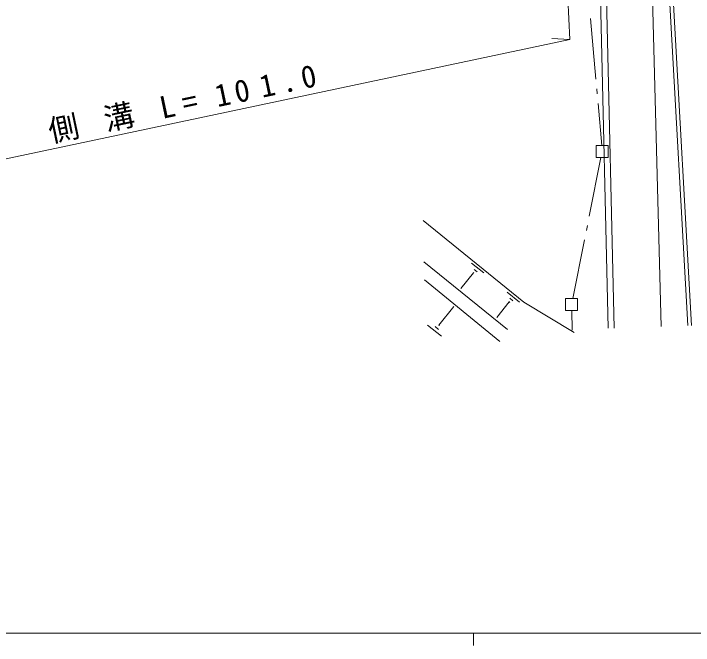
# Model space of a CAD drawing. Units: millimetres, scale not verified. Extents: x 40000 to 680000, y 20000 to 380000.
# Drawn here: x 330213 to 386049, y 204000 to 255856 of the extents above; entities that cross this region are included whole.
import ezdxf
from ezdxf.enums import TextEntityAlignment as Align

# ---------------------------------------------------------------- set-up
doc = ezdxf.new("R2010")
doc.units = ezdxf.units.MM
doc.header["$LTSCALE"] = 1000
for name, color, linetype, lineweight in [('M-BGD', 7, 'Continuous', 13), ('M-BMK-ROW', 30, 'Continuous', 13), ('M-STR-HTXT', 7, 'Continuous', 13), ('M-TTL-BAND', 7, 'Continuous', 13)]:
    doc.layers.add(name, color=color, linetype=linetype, lineweight=lineweight)
doc.styles.add('ＭＳ ゴシック', font='')
doc.styles.get('ＭＳ ゴシック').set_extended_font_data('MS Gothic')

msp = doc.modelspace()

# ---------------------------------------------------------------- linework, layer by layer
at = {"layer": 'M-BGD'}
for p, q in [((385591, 230254), (383639, 265426)), ((385890, 230265), (383939, 265446)), ((382525, 263593), (383412, 230177)), ((379044, 230033), (378335, 260940)), ((379543, 230045), (378824, 261132)), ((363841, 238862), (372109, 232160)), ((363921, 235483), (370777, 229927)), ((368823, 234569), (367820, 235376)), ((367993, 234566), (366947, 233283)), ((368023, 234546), (367963, 234596)), ((368282, 234667), (368032, 234866)), ((370160, 228945), (363956, 234004)), ((371759, 232179), (370757, 232986)), ((371219, 232287), (370969, 232487)), ((365148, 230279), (366362, 231822)), ((370929, 232187), (369894, 230904)), ((370970, 232157), (370899, 232216)), ((372109, 232160), (376246, 229684)), ((365360, 229370), (364208, 230276)), ((365109, 229939), (364828, 230168)), ((365188, 230249), (365117, 230309))]:
    msp.add_line(p, q, dxfattribs=at)
at = {"layer": 'M-BMK-ROW'}
for p, q in [((378043, 250476), (377609, 255457)), ((378147, 249280), (378112, 249679)), ((378516, 245036), (378216, 248483)), ((378056, 245035), (379056, 245038)), ((378059, 244035), (378056, 245035)), ((379056, 245038), (379059, 244038)), ((377499, 239240), (378459, 244036)), ((379059, 244038), (378059, 244035)), ((377264, 238064), (377342, 238456)), ((376147, 232483), (377107, 237279)), ((375537, 232481), (376537, 232484)), ((375540, 231482), (375537, 232481)), ((376537, 232484), (376540, 231485)), ((376540, 231485), (375540, 231482)), ((376095, 229884), (376050, 231483))]:
    msp.add_line(p, q, dxfattribs=at)
at = {"layer": 'M-STR-HTXT'}
for p in [(374807, 276553), (290926, 235750), (374409, 253820)]:
    msp.add_line(p, (375909, 253735), dxfattribs=at)
at = {"layer": 'M-TTL-BAND'}
for p, q in [((40000, 205000), (579000, 205000)), ((368000, 205000), (368000, 204000))]:
    msp.add_line(p, q, dxfattribs=at)

# ---------------------------------------------------------------- texts
at = {"layer": 'M-STR-HTXT', "style": 'ＭＳ ゴシック'}
for s, p in [('0', (354131, 249127)), ('1', (350735, 248407)), ('0', (348667, 247970)), ('1', (347069, 247635)), ('.', (352473, 248772)), ('L', (342533, 246671)), ('=', (344361, 247057)), ('溝', (337948, 245697)), ('側', (333403, 244743))]:
    msp.add_text(s, height=1833, rotation=11.948, dxfattribs=at).set_placement(p, align=Align.BOTTOM_LEFT)

doc.saveas('drawing.dxf')
